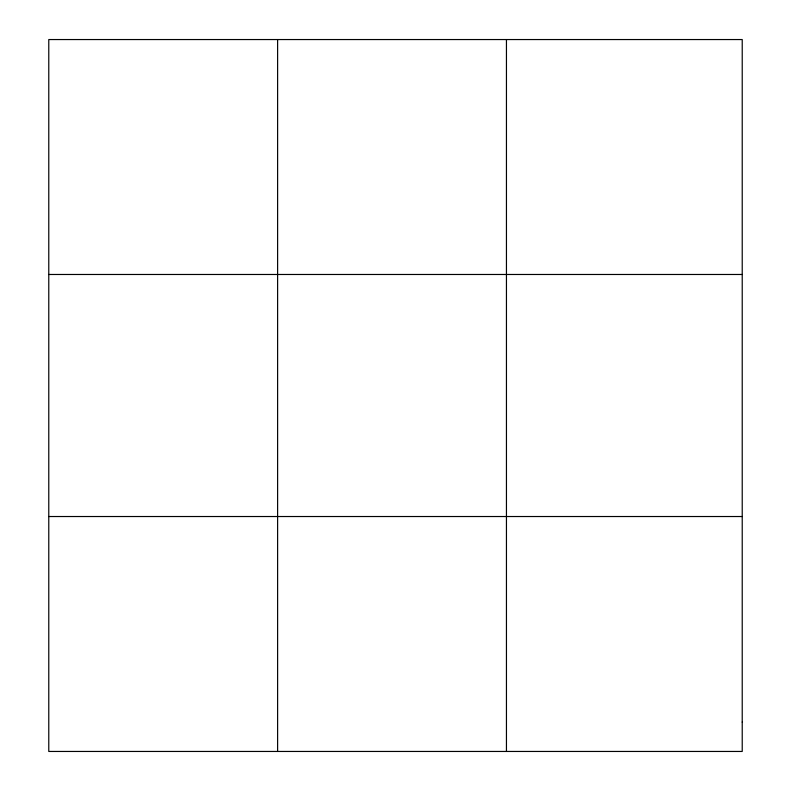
<?xml version="1.0" encoding="UTF-8"?>
<svg xmlns="http://www.w3.org/2000/svg" width="791" height="791" viewBox="0 0 791 791"><rect width="100%" height="100%" fill="white"/><g stroke="black" fill="none" stroke-linecap="round" stroke-linejoin="round"><path stroke-width="1.19" d="M277.611 751.45L277.611 39.55M506.448 751.45L506.448 39.55M48.775 274.477L742.225 274.477M48.775 516.523L742.225 516.523M742.225 722.084L742.225 751.45L48.775 751.45L48.775 39.55L742.225 39.55L742.225 722.084"/></g></svg>
